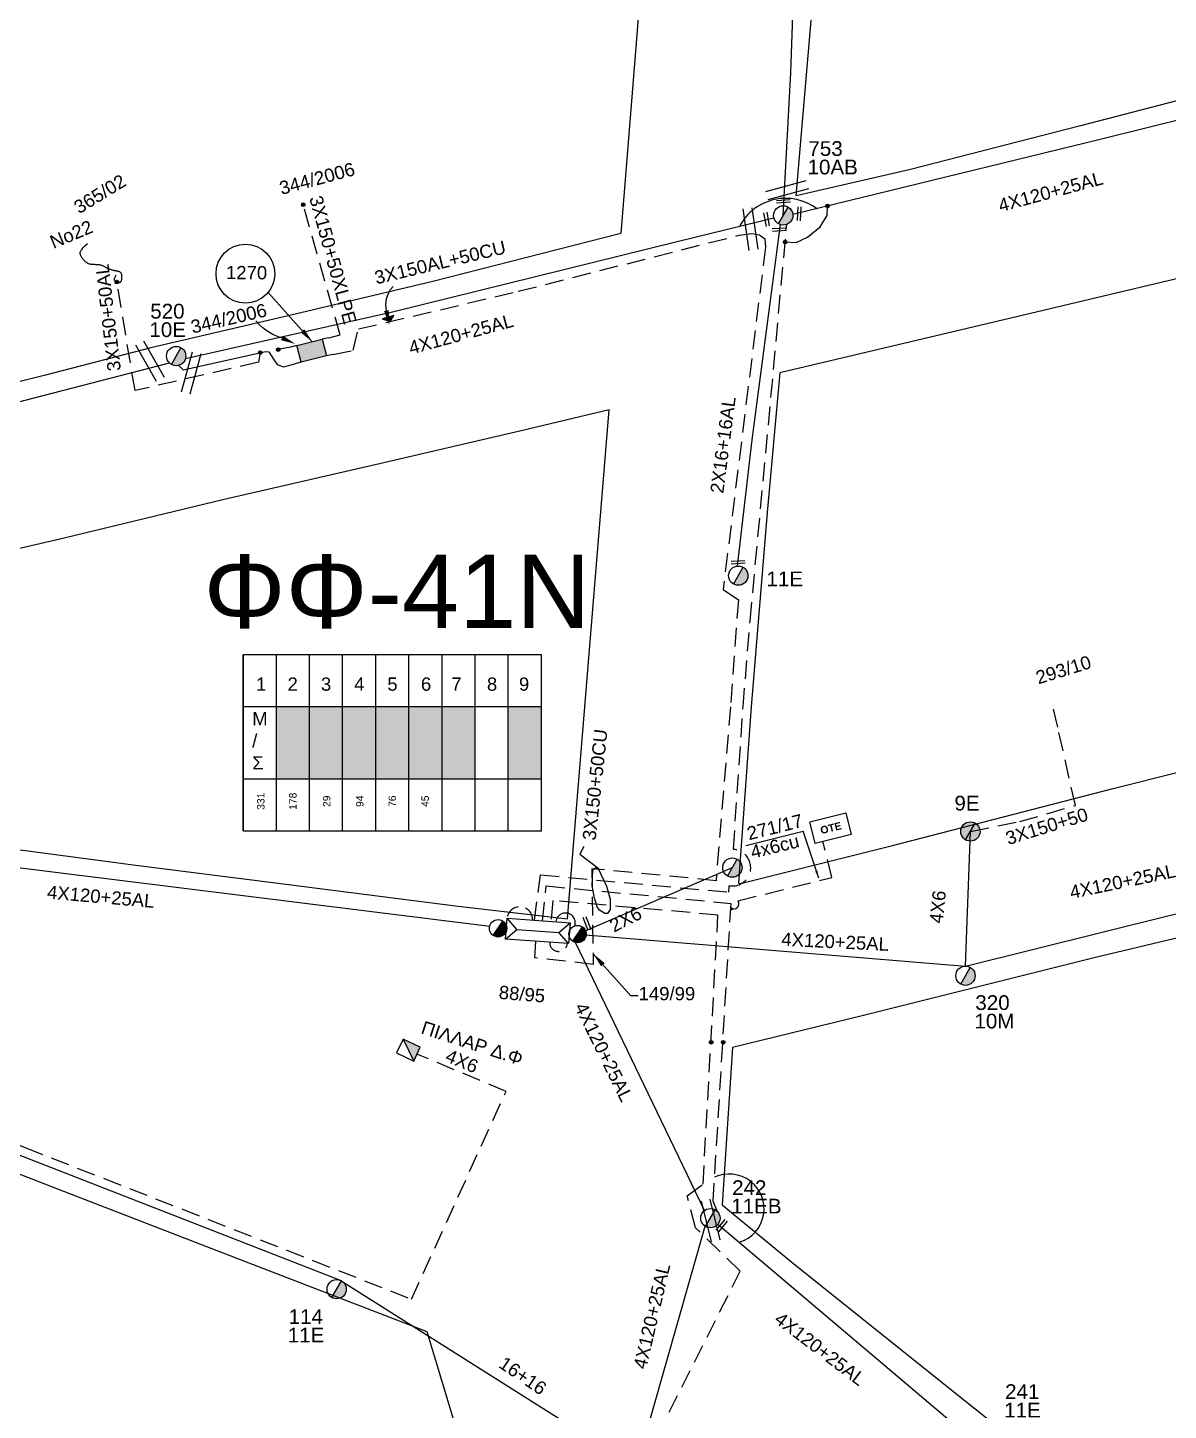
# Model space of a CAD drawing. Header units: millimetres. Extents: x 974 to 2037, y 106 to 580.
# Drawn here: x 1397.9 to 1475.4, y 411.8 to 505.7 of the extents above; entities that cross this region are included whole.
import ezdxf
from ezdxf.enums import TextEntityAlignment as Align

# ---------------------------------------------------------------- set-up
doc = ezdxf.new("R2010")
doc.units = ezdxf.units.MM
doc.linetypes.add('DASHED', pattern=[19.05, 12.7, -6.35])
for name, color, linetype in [('Link Box 4 Διευθύνσεων', 7, 'Continuous'), ('Pillar OTE', 7, 'Continuous'), ('Άγνωστα', 7, 'Continuous'), ('Ασφαλειοκιβώτια Χ.Τ 9 αναχωρήσεων', 7, 'Continuous'), ('Γέφυρες Εναέριου Δικτύου', 7, 'Continuous'), ('Γυμνά εναέρια ΧΤ και ΦΟΠ (1Φ)   2x16+16AL', 7, 'Continuous'), ('Επιγραφές - Σχήματα', 7, 'Continuous'), ('Καλώδια ΧΤ   2x6AL', 7, 'DASHED'), ('Καλώδια ΧΤ   3x150+50AL', 7, 'DASHED'), ('Καλώδια ΧΤ   3x150+50CU', 7, 'DASHED'), ('Καλώδια ΧΤ   3x150AL+50CU', 7, 'DASHED'), ('Καλώδια ΧΤ   3x150AL+50XLPE', 7, 'DASHED'), ('Μηχανική τομή', 7, 'Continuous'), ('Στύλος Ξύλινος', 7, 'Continuous'), ('Στύλος Ξύλινος @ 1', 7, 'Continuous'), ('Στύλος ΦΜ', 7, 'Continuous'), ('Στύλος ΦΜ @ 1', 7, 'Continuous'), ('Συνδέσεις', 7, 'Continuous'), ('Συνεστραμμένα ΧΤ   4x120+25 AL', 7, 'SYN_LINE'), ('Τομή', 7, 'Continuous'), ('Υποσταθμός εναέριος 2 στύλων', 7, 'Continuous'), ('Υποσταθμός πόλεως', 7, 'Continuous'), ('Υπόβαθρο ΔΕΗ', 7, 'Continuous'), ('Υπόγεια Καλώδια Δικτύου ΧΤ   .15', 7, 'DASHED'), ('Υπόγεια καλώδια Δικτύου ΧΤ και Παρ. ΧΤ - 3X150+70 AL', 7, 'DASHED'), ('Υπόγεια καλώδια Παροχών ΧΤ   4x50AL', 7, 'DASHED'), ('Υπόγεια καλώδια Παροχών ΧΤ   4x6', 7, 'DASHED')]:
    doc.layers.add(name, color=color, linetype=linetype)
doc.styles.add('arial', font='arial.ttf')
doc.styles.get("Standard").update_dxf_attribs({"font": 'arial.ttf'})
doc.linetypes.add('SYN_LINE', pattern='A,0.5,-0.0001,["/\\/\\/\\/",Standard,S=0.1,R=0,X=0,Y=-0.05],-0.25', length=0.7501)
doc.dimstyles.new('ISO-25', dxfattribs={"dimtxt": 2.5, "dimasz": 2.5, "dimexe": 1.25, "dimexo": 0.625, "dimtad": 1, "dimtxsty": 'Standard', "dimcen": 2.5, "dimadec": 0, "dimazin": 0, "dimtfac": 1, "dimtmove": 0, "dimatfit": 3, "dimfxl": 1, "dimarcsym": 0})

# ---------------------------------------------------------------- blocks, each defined once
blk = doc.blocks.new('ΥΠΑΡΧΩΝ ΤΣΙΜΕΝΤΕΝΙΟΣ ΣΤΥΛΟΣ')
at = {"layer": 'Στύλος ΦΜ'}
blk.add_hatch(color=256, dxfattribs=at).paths.add_polyline_path([(-1.29, -2.28, 0.574793), (2.62, 0, 0.268822), (1.3, 2.27)])
blk.add_line((-1.29, -2.28), (1.3, 2.27), dxfattribs=at)
blk.add_circle((0, 0), 2.62, dxfattribs=at)
at = {"layer": 'Στύλος ΦΜ', "flags": 4}
for tag, p in [('ΑΡΙΘΜΟΣ', (-4.68, 8.05)), ('ΤΥΠΟΣ', (-4.91, 3.03))]:
    blk.add_attdef(tag, p, '', height=4, dxfattribs=at)
blk = doc.blocks.new('_ΣΥΝΔΕΣΗ')
at = {"layer": 'Συνδέσεις', "linetype": 'SYN_LINE', "ltscale": 40}
blk.add_hatch(color=256, dxfattribs=at).paths.add_polyline_path([(0.5, -0.01, 1), (-0.5, -0.01, 1)])
at = {"layer": 'Συνδέσεις'}
blk.add_circle((0, -0.01), 0.5, dxfattribs=at)
blk = doc.blocks.new('LINK BOX 4 ΑΝΑΧΩΡΗΣΕΩΝ')
at = {"layer": 'Link Box 4 Διευθύνσεων', "ltscale": 40}
blk.add_hatch(color=256, dxfattribs=at).paths.add_polyline_path([(-3.54, 0), (-3.54, -4.67), (3.54, -4.67), (3.54, 0)])
for p, q in [((-3.54, 0), (-5.33, 0)), ((5.33, 0), (3.54, 0)), ((-3.54, -4.67), (-5.33, -4.67)), ((5.33, -4.67), (3.54, -4.67))]:
    blk.add_line(p, q, dxfattribs=at)
blk.add_lwpolyline([(-3.54, -4.67), (-3.54, 0), (3.54, 0), (3.54, -4.67)], close=True, dxfattribs=at)
blk = doc.blocks.new('ΤΟΜΗ')
at = {"layer": 'Τομή', "ltscale": 40}
for p, q in [((-5.68, 0), (5.68, 0)), ((5.68, -2.33), (-5.68, -2.33))]:
    blk.add_line(p, q, dxfattribs=at)
blk = doc.blocks.new('ΜΗΧΑΝΙΚΗ ΤΟΜΗ')
at = {"layer": 'Μηχανική τομή', "ltscale": 40}
for p, q in [((-1.89, 0.78), (1.89, 0.78)), ((1.89, 0), (-1.89, 0))]:
    blk.add_line(p, q, dxfattribs=at)
blk = doc.blocks.new('ΥΠΟΣΤΑΘΜΟΣ ΕΝΑΕΡΙΟΣ ΕΠΙ 2 ΣΤΥΛΩΝ')
at = {"layer": 'Υποσταθμός εναέριος 2 στύλων', "linetype": 'Continuous'}
for points in [[(-11.97, -2.11, 0.574793), (-8.45, -0.07, 0.268822), (-9.64, 1.98)], [(9.68, -2.15, 0.574793), (13.19, -0.1, 0.268822), (12.01, 1.95)]]:
    blk.add_hatch(color=256, dxfattribs=at).paths.add_polyline_path(points)
for p, q in [((-11.97, -2.11), (-9.64, 1.98)), ((9.68, -2.15), (12.01, 1.95))]:
    blk.add_line(p, q, dxfattribs=at)
for centre in [(-10.81, -0.07), (10.84, -0.1)]:
    blk.add_circle(centre, 2.36, dxfattribs=at)
at = {"layer": 'Υποσταθμός πόλεως', "linetype": 'Continuous', "ltscale": 40}
blk.add_lwpolyline([(-8.57, 2.82), (8.57, 2.82), (8.57, -2.82), (-8.57, -2.82)], close=True, dxfattribs=at)
for points in [[(-5.75, 0), (-8.57, 2.82)], [(-8.57, -2.82), (-5.75, 0)], [(-5.75, 0), (5.75, 0)], [(5.75, 0), (8.57, 2.82)], [(8.57, -2.82), (5.75, 0)]]:
    blk.add_lwpolyline(points, dxfattribs=at)
at = {"layer": 'Υποσταθμός εναέριος 2 στύλων', "ltscale": 40, "flags": 1}
for tag, p in [('ΜΕΤΑΣΧΗΜΑΤΙΣΜΟΣ', (14.09, 2.51)), ('ΙΣΧΥΣ', (14.07, -0.28)), ('ΑΡΙΘΜΟΣ', (14.19, -3))]:
    blk.add_attdef(tag, p, '', height=1.8, dxfattribs=at)
blk = doc.blocks.new('ΥΠΑΡΧΩΝ ΞΥΛΙΝΟΣ ΣΤΥΛΟΣ')
at = {"layer": 'Στύλος Ξύλινος'}
h = blk.add_hatch(color=256, dxfattribs=at)
h.paths.add_polyline_path([(-2.62, 0, 0.270008), (-1.29, -2.28), (1.3, 2.27, 0.576266)])
h.paths.add_polyline_path([(-1.29, -2.28, 0.574793), (2.62, 0, 0.268822), (1.3, 2.27)])
blk.add_line((-1.29, -2.28), (1.3, 2.27), dxfattribs=at)
blk.add_circle((0, 0), 2.62, dxfattribs=at)
at = {"layer": 'Στύλος Ξύλινος', "flags": 4}
for tag, p in [('ΑΡΙΘΜΟΣ', (-4.91, 8.6)), ('ΤΥΠΟΣ', (-4.85, 3.39))]:
    blk.add_attdef(tag, p, '', height=4, dxfattribs=at)
blk = doc.blocks.new('ΑΣΦΑΛΕΙΟΚΙΒΩΤΙΟ ΥΠΟΣΤΑΘΜΟΥ 9AG ΑΝΑΧΩΡΗΣΕΩΝ')
at = {"layer": 'Ασφαλειοκιβώτια Χ.Τ 9 αναχωρήσεων', "ltscale": 40}
for p, q in [((0, 0), (0, 11.955)), ((2.25, 0), (2.25, 11.955)), ((4.5, 0), (4.5, 11.955)), ((6.75, 0), (6.75, 11.955)), ((9, 0), (9, 11.955)), ((11.25, 0), (11.25, 11.955)), ((13.5, 0), (13.5, 11.955)), ((15.75, 0), (15.75, 11.955)), ((18, 0), (18, 11.955)), ((0, 8.434), (20.25, 8.434)), ((0, 3.521), (20.25, 3.521))]:
    blk.add_line(p, q, dxfattribs=at)
at = {"layer": 'Ασφαλειοκιβώτια Χ.Τ 9 αναχωρήσεων'}
blk.add_lwpolyline([(20.25, 0), (20.25, 11.955), (0, 11.955), (0, 0)], close=True, dxfattribs=at)
for s, p in [('1', (0.866, 9.513)), ('2', (3.008, 9.513)), ('3', (5.276, 9.513)), ('4', (7.532, 9.513)), ('5', (9.785, 9.513)), ('6', (12.068, 9.513)), ('7', (14.129, 9.513)), ('8', (16.551, 9.513)), ('9', (18.725, 9.513))]:
    blk.add_text(s, height=0.9, dxfattribs=at).set_placement(p)
at = {"layer": 'Ασφαλειοκιβώτια Χ.Τ 9 αναχωρήσεων', "ltscale": 40}
for tag, height, p in [('ΟΝΟΜΑ', 1.5, (-1.432, 5.727)), ('ΚΕΙΜΕΝΟ 1', 0.5, (1.194, 2.005)), ('ΚΕΙΜΕΝΟ 2', 0.5, (3.37, 2.005)), ('ΚΕΙΜΕΝΟ 3', 0.5, (5.669, 2.005)), ('ΚΕΙΜΕΝΟ 4', 0.5, (7.913, 2.005)), ('ΚΕΙΜΕΝΟ 5', 0.5, (10.123, 2.005)), ('ΚΕΙΜΕΝΟ 6', 0.5, (12.354, 2.005)), ('ΚΕΙΜΕΝΟ 7', 0.5, (14.623, 2.005)), ('ΚΕΙΜΕΝΟ 8', 0.5, (16.804, 2.005)), ('ΚΕΙΜΕΝΟ 9', 0.5, (19.088, 2.005))]:
    blk.add_attdef(tag, text='', height=height, rotation=90, dxfattribs=at).set_placement(p, align=Align.MIDDLE_CENTER)
blk.add_attdef('ΣΧ', text='', height=0.5, dxfattribs=at).set_placement((8.993, -0.446), align=Align.MIDDLE_CENTER)
blk = doc.blocks.new('PILLAR ΟΤΕ')
at = {"layer": 'Pillar OTE', "ltscale": 40}
blk.add_lwpolyline([(-3.31, 2.02), (3.39, 2.02), (3.39, -1.99), (-3.31, -1.99)], close=True, dxfattribs=at)
at = {"layer": 'Pillar OTE', "insert": (-1.81, 0.71), "char_height": 1.3575, "width": 109.961, "attachment_point": 1}
blk.add_mtext('{\\fArial|b1|i0|c161|p34;OTE}', dxfattribs=at)

msp = doc.modelspace()

# ---------------------------------------------------------------- hatches: boundary and pattern name
at = {"layer": 'Pillar OTE', "ltscale": 40}
h = msp.add_hatch(color=256, dxfattribs=at)
h.dxf.hatch_style = 1
h.paths.add_polyline_path([(1445.667, 445.738), (1445.974, 445.866), (1445.676, 446.022)])
at = {"layer": 'Ασφαλειοκιβώτια Χ.Τ 9 αναχωρήσεων'}
for color, points in [(30, [(1414.837, 454.7), (1417.087, 454.7), (1417.087, 459.613), (1414.837, 459.613)]), (1, [(1419.337, 459.613), (1417.087, 459.613), (1417.087, 454.7), (1419.337, 454.7)]), (6, [(1421.587, 459.613), (1419.337, 459.613), (1419.337, 454.7), (1421.587, 454.7)]), (133, [(1421.587, 454.7), (1423.837, 454.7), (1423.837, 459.613), (1421.587, 459.613)]), (85, [(1426.087, 459.613), (1423.837, 459.613), (1423.837, 454.7), (1426.087, 454.7)]), (27, [(1428.337, 459.613), (1426.087, 459.613), (1426.087, 454.7), (1428.337, 454.7)])]:
    msp.add_hatch(color=color, dxfattribs=at).paths.add_polyline_path(points)
at = {"layer": 'Ασφαλειοκιβώτια Χ.Τ 9 αναχωρήσεων', "ltscale": 5}
msp.add_hatch(color=173, dxfattribs=at).paths.add_polyline_path([(1430.587, 454.7), (1432.837, 454.7), (1432.837, 459.613), (1430.587, 459.613)])
at = {"layer": 'Επιγραφές - Σχήματα', "ltscale": 5}
h = msp.add_hatch(color=256, dxfattribs=at)
h.paths.add_polyline_path([(1422.463, 486.077), (1422.022, 485.955), (1422.568, 485.776)])
h.paths.add_polyline_path([(1422.816, 486.174), (1422.463, 486.077), (1422.568, 485.776)])
at = {"layer": 'Επιγραφές - Σχήματα'}
msp.add_hatch(color=256, dxfattribs=at).paths.add_polyline_path([(1423.441, 437.031), (1424.164, 435.537), (1424.609, 436.481)])

# ---------------------------------------------------------------- linework, layer by layer
at = {"layer": 'Άγνωστα', "color": 133, "ltscale": 0.1}
for points in [[(1415.803, 484.038), (1414.963, 483.865)], [(1408.2, 482.799), (1408.509, 482.495), (1414.117, 483.747), (1414.327, 483.705), (1414.632, 483.212), (1414.902, 482.86), (1415.331, 482.7), (1416.083, 482.905)]]:
    msp.add_lwpolyline(points, dxfattribs=at)
at = {"layer": 'Γέφυρες Εναέριου Δικτύου'}
msp.add_lwpolyline([(1449.387, 491.178), (1450.139, 491.136), (1450.915, 491.497), (1451.775, 492.208), (1452.243, 492.974), (1452.274, 493.636)], dxfattribs=at)
msp.add_lwpolyline([(1446.274, 423.228, 1.077462), (1444.581, 427.634)], format="xyb", dxfattribs=at)
at = {"layer": 'Γέφυρες Εναέριου Δικτύου', "ltscale": 5}
msp.add_arc((1449.428, 490.603), 3.541, 52.99262, 151.90053, dxfattribs=at)
at = {"layer": 'Γυμνά εναέρια ΧΤ και ΦΟΠ (1Φ)   2x16+16AL', "color": 133}
msp.add_lwpolyline([(1449.043, 492.368), (1447.121, 477.732), (1446.134, 469.162)], dxfattribs=at)
at = {"layer": 'Γυμνά εναέρια ΧΤ και ΦΟΠ (1Φ)   2x16+16AL'}
msp.add_lwpolyline([(1352.699, 446.221), (1384.849, 434.024), (1419.172, 420.643), (1438.832, 408.219)], dxfattribs=at)
at = {"layer": 'Επιγραφές - Σχήματα'}
for points in [[(1403.951, 488.93), (1403.898, 488.847), (1403.859, 488.777), (1403.835, 488.717), (1403.823, 488.666), (1403.822, 488.623), (1403.831, 488.587), (1403.848, 488.556), (1403.871, 488.528), (1403.9, 488.503), (1403.933, 488.481), (1403.969, 488.462), (1404.008, 488.446), (1404.047, 488.434), (1404.085, 488.426), (1404.123, 488.422), (1404.158, 488.423), (1404.19, 488.428), (1404.218, 488.439), (1404.243, 488.454), (1404.265, 488.473), (1404.284, 488.497), (1404.3, 488.525), (1404.314, 488.557), (1404.325, 488.593), (1404.335, 488.633), (1404.341, 488.675), (1404.346, 488.719), (1404.349, 488.765), (1404.35, 488.81), (1404.348, 488.855), (1404.345, 488.898), (1404.34, 488.939), (1404.332, 488.976), (1404.323, 489.01), (1404.311, 489.041), (1404.297, 489.068), (1404.279, 489.093), (1404.258, 489.114), (1404.233, 489.133), (1404.204, 489.149), (1404.171, 489.162), (1404.134, 489.173), (1404.095, 489.183), (1404.054, 489.19), (1404.012, 489.197), (1403.97, 489.204), (1403.929, 489.21), (1403.889, 489.217), (1403.852, 489.224), (1403.816, 489.233), (1403.782, 489.241), (1403.748, 489.251), (1403.715, 489.261), (1403.681, 489.273), (1403.647, 489.284), (1403.612, 489.297), (1403.574, 489.31), (1403.536, 489.324), (1403.496, 489.339), (1403.456, 489.354), (1403.415, 489.37), (1403.375, 489.388), (1403.335, 489.406), (1403.296, 489.425), (1403.259, 489.445), (1403.223, 489.466), (1403.187, 489.487), (1403.151, 489.507), (1403.115, 489.527), (1403.078, 489.546), (1403.04, 489.563), (1403, 489.578), (1402.958, 489.591), (1402.915, 489.601), (1402.869, 489.61), (1402.822, 489.616), (1402.773, 489.622), (1402.723, 489.626), (1402.672, 489.63), (1402.621, 489.633), (1402.568, 489.635), (1402.515, 489.638), (1402.463, 489.641), (1402.412, 489.644), (1402.361, 489.647), (1402.313, 489.651), (1402.266, 489.656), (1402.223, 489.662), (1402.182, 489.669), (1402.144, 489.678), (1402.109, 489.688), (1402.075, 489.701), (1402.042, 489.715), (1402.01, 489.733), (1401.978, 489.753), (1401.946, 489.776), (1401.913, 489.802), (1401.879, 489.831), (1401.846, 489.863), (1401.812, 489.896), (1401.779, 489.932), (1401.746, 489.969), (1401.714, 490.006), (1401.684, 490.045), (1401.655, 490.083), (1401.628, 490.122), (1401.603, 490.161), (1401.581, 490.202), (1401.561, 490.243), (1401.545, 490.286), (1401.532, 490.33), (1401.523, 490.377), (1401.519, 490.425), (1401.524, 490.479), (1401.543, 490.541), (1401.58, 490.614), (1401.64, 490.701), (1401.727, 490.805), (1401.848, 490.929), (1402.005, 491.076)], [(1422.308, 486.521), (1422.285, 486.714), (1422.277, 486.91), (1422.288, 487.109), (1422.321, 487.311), (1422.381, 487.518), (1422.472, 487.729), (1422.598, 487.944), (1422.763, 488.164)], [(1415.218, 484.66), (1415.018, 484.719), (1414.811, 484.797), (1414.598, 484.896), (1414.377, 485.019), (1414.15, 485.17), (1413.917, 485.35), (1413.679, 485.563), (1413.434, 485.812)], [(1435.718, 450.108), (1435.446, 449.585), (1436.664, 448.662), (1437.267, 447.411), (1437.502, 446.531), (1437.502, 445.826), (1437.324, 445.551), (1437.15, 445.566), (1436.788, 445.783), (1436.614, 446.007), (1436.434, 446.593), (1436.289, 447.432), (1436.339, 448.526), (1436.52, 448.67), (1436.664, 448.662)], [(1423.441, 437.031), (1424.164, 435.537)]]:
    msp.add_lwpolyline(points, dxfattribs=at)
at = {"layer": 'Επιγραφές - Σχήματα', "ltscale": 5}
msp.add_lwpolyline([(1422.308, 486.521), (1422.568, 485.776), (1422.816, 486.174), (1422.022, 485.955), (1422.568, 485.776)], dxfattribs=at)
at = {"layer": 'Επιγραφές - Σχήματα'}
msp.add_lwpolyline([(1424.164, 435.537), (1424.609, 436.481), (1423.441, 437.031), (1422.996, 436.087)], close=True, dxfattribs=at)
msp.add_circle((1412.738, 489.023), 2, dxfattribs=at)
for points in [[(1422.471, 486.553), (1422.502, 485.54), (1422.144, 486.488)], [(1415.286, 484.812), (1416.132, 484.253), (1415.151, 484.508)]]:
    msp.add_solid(points, dxfattribs=at)
at = {"layer": 'Καλώδια ΧΤ   2x6AL', "color": 173, "linetype": 'SYN_LINE', "ltscale": 10}
msp.add_lwpolyline([(1435.293, 444.159), (1435.293, 444.159), (1435.293, 444.159), (1445.805, 448.675)], dxfattribs=at)
at = {"layer": 'Καλώδια ΧΤ   3x150+50AL', "color": 133, "ltscale": 0.1}
msp.add_lwpolyline([(1413.747, 483.664), (1413.619, 483.012), (1405.239, 481.081), (1404.004, 488.454)], dxfattribs=at)
at = {"layer": 'Καλώδια ΧΤ   3x150+50AL', "color": 173, "ltscale": 0.1}
msp.add_lwpolyline([(1461.969, 451.13), (1465.32, 451.803), (1469.105, 452.903), (1467.899, 458.208), (1467.46, 460.082)], dxfattribs=at)
at = {"layer": 'Καλώδια ΧΤ   3x150+50CU', "color": 27, "ltscale": 0.1}
msp.add_lwpolyline([(1432.913, 445.059), (1433.155, 447.427), (1445.694, 446.244), (1444.485, 426.038), (1444.776, 425.323)], dxfattribs=at)
at = {"layer": 'Καλώδια ΧΤ   3x150+50CU', "color": 85, "ltscale": 0.1}
msp.add_lwpolyline([(1443.308, 424.198), (1442.724, 426.375), (1443.815, 427.174), (1444.826, 445.453), (1433.612, 446.433), (1433.49, 445.018)], dxfattribs=at)
at = {"layer": 'Καλώδια ΧΤ   3x150AL+50CU', "color": 133, "ltscale": 0.1}
msp.add_lwpolyline([(1432.36, 445.099), (1432.775, 448.182), (1445.556, 447.007), (1445.598, 447.447, 1.046662), (1445.899, 449.917), (1445.875, 449.933), (1446.532, 459.592), (1447.008, 465.452), (1448.428, 480.623), (1449.495, 492.374)], format="xyb", dxfattribs=at)
at = {"layer": 'Καλώδια ΧΤ   3x150AL+50CU', "color": 6, "ltscale": 0.1}
msp.add_lwpolyline([(1418.669, 483.545), (1420.046, 483.82), (1420.411, 485.268), (1431.268, 487.827), (1446.262, 491.64), (1447.128, 491.757), (1447.647, 491.662), (1448.001, 491.394), (1448.054, 490.829), (1445.178, 467.58), (1446.213, 466.864), (1445.672, 459.592), (1444.695, 447.788), (1436.253, 448.598), (1436.359, 442.104), (1432.384, 442.547), (1432.455, 443.681)], dxfattribs=at)
at = {"layer": 'Καλώδια ΧΤ   3x150AL+50CU', "color": 30, "linetype": 'DASHED', "ltscale": 0.08}
msp.add_lwpolyline([(1432.242, 445.107, 0.974834), (1430.506, 445.231)], format="xyb", dxfattribs=at)
at = {"layer": 'Καλώδια ΧΤ   3x150AL+50CU', "color": 1, "linetype": 'DASHED', "ltscale": 0.08}
msp.add_lwpolyline([(1433.399, 443.613, 0.978221), (1434.599, 443.528)], format="xyb", dxfattribs=at)
at = {"layer": 'Καλώδια ΧΤ   3x150AL+50XLPE', "color": 6, "ltscale": 0.1}
msp.add_lwpolyline([(1418.389, 484.677), (1419.176, 484.86), (1416.66, 493.706)], dxfattribs=at)
at = {"layer": 'Συνεστραμμένα ΧΤ   4x120+25 AL', "color": 27, "ltscale": 10}
for points in [[(1449.26, 492.985), (1449.771, 502.691), (1450.15, 513.69), (1450.856, 519.204), (1452.346, 532.544), (1452.868, 535.814)], [(1444.826, 424.454), (1462.344, 409.623), (1485.561, 390.749)]]:
    msp.add_lwpolyline(points, dxfattribs=at)
at = {"layer": 'Συνεστραμμένα ΧΤ   4x120+25 AL', "color": 133, "ltscale": 10}
for points in [[(1449.911, 493.059), (1470.778, 498.155), (1480.088, 500.474)], [(1408.668, 483.268), (1422.807, 486.465), (1442.046, 491.22), (1448.625, 492.83)]]:
    msp.add_lwpolyline(points, dxfattribs=at)
at = {"layer": 'Συνεστραμμένα ΧΤ   4x120+25 AL', "color": 133, "ltscale": 20}
msp.add_lwpolyline([(1379.787, 476.04), (1395.751, 479.92), (1407.577, 482.964)], dxfattribs=at)
at = {"layer": 'Συνεστραμμένα ΧΤ   4x120+25 AL', "color": 173, "ltscale": 10}
for points in [[(1461.634, 441.985), (1475.559, 445.439), (1486.502, 448.013), (1506.029, 452.894), (1521.664, 456.922), (1535.485, 460.68), (1551.234, 464.276), (1565.787, 467.171)], [(1461.634, 441.985), (1461.969, 451.13)], [(1435.293, 444.159), (1435.293, 444.159), (1461.634, 441.985), (1461.634, 441.985)]]:
    msp.add_lwpolyline(points, dxfattribs=at)
at = {"layer": 'Συνεστραμμένα ΧΤ   4x120+25 AL', "color": 30, "ltscale": 10}
msp.add_lwpolyline([(1387.073, 449.946), (1429.324, 444.69)], dxfattribs=at)
at = {"layer": 'Συνεστραμμένα ΧΤ   4x120+25 AL', "color": 173, "ltscale": 10}
msp.add_lwpolyline([(1435.104, 444.716, 1.119154), (1433.822, 444.994)], format="xyb", dxfattribs=at)
at = {"layer": 'Συνεστραμμένα ΧΤ   4x120+25 AL', "color": 1, "ltscale": 10}
for points in [[(1443.903, 425.37), (1435.141, 443.59)], [(1439.463, 408.498), (1443.967, 424.305)]]:
    msp.add_lwpolyline(points, dxfattribs=at)
at = {"layer": 'Υπόβαθρο ΔΕΗ'}
for points in [[(1453.637, 534.793), (1462.334, 536.978), (1474.803, 540.262), (1482.472, 542.43), (1489.95, 544.36), (1500.6, 547.115), (1508.813, 549.399), (1511.906, 538.702), (1515.285, 527.209), (1517.657, 518.689), (1519.505, 511.843), (1509.609, 509.214), (1497.788, 506.174), (1484.452, 502.963), (1469.356, 499.053), (1457.903, 496.112), (1450.143, 494.32), (1451.247, 507.295), (1452.418, 520.927), (1453.637, 534.793)], [(1440.908, 526.418), (1439.318, 505.243), (1438.227, 491.755), (1425.47, 488.487), (1416.015, 486.257), (1406.317, 483.994), (1399.078, 482.113), (1387.831, 479.303)], [(1447.077, 459.592), (1446.223, 447.642), (1446.275, 447.587), (1446.537, 447.647), (1456.68, 450.176), (1471.654, 454.041), (1485.094, 457.429), (1493.528, 459.592), (1516.306, 465.441), (1531.412, 469.632), (1529.785, 476.045), (1526.001, 490.202), (1523.166, 500.074), (1507.578, 496.08), (1488.659, 491.695), (1464.708, 486.004), (1449.029, 482.296), (1448.157, 472.793), (1447.077, 459.592)], [(1391.919, 450.574), (1397.961, 449.809), (1405.291, 448.851), (1414.603, 447.67), (1427.181, 446.05), (1434.613, 445.196), (1435.785, 459.592), (1437.446, 479.771), (1431.47, 478.339), (1421.544, 476.033), (1411.281, 473.689), (1400.525, 471.07), (1386.902, 467.905)], [(1538.966, 459.592), (1532.027, 457.84), (1517.399, 454.143), (1505.142, 451.107), (1477.217, 444.177), (1470.459, 442.578), (1454.702, 438.628), (1445.806, 436.454), (1445.101, 425.774), (1449.842, 421.863), (1460.848, 413.057), (1469.639, 406.04)], [(1317.509, 407.326), (1329.136, 432.752), (1337.418, 451.165), (1341.517, 449.6), (1357.977, 443.106), (1368.951, 438.956), (1379.185, 434.959), (1388.01, 431.503), (1400.78, 426.533), (1411.079, 422.556), (1425.051, 417.161), (1428.116, 407.008)], [(1446.725, 450.17), (1450.602, 451.154)]]:
    msp.add_lwpolyline(points, dxfattribs=at)
at = {"layer": 'Υπόγεια Καλώδια Δικτύου ΧΤ   .15', "color": 6, "ltscale": 0.1}
msp.add_lwpolyline([(1248.894, 492.073), (1251.329, 490.808), (1251.673, 490.776), (1252.084, 491.074), (1252.392, 491.787), (1252.499, 492.42), (1252.456, 492.723), (1247.555, 495.485), (1248.127, 496.696), (1257.523, 491.934), (1269.527, 486.004), (1282.599, 479.564), (1298.832, 471.81), (1316.842, 462.979), (1324.246, 459.592), (1341.4, 451.465), (1357.916, 445.203), (1377.207, 437.675), (1397.768, 429.66), (1424.017, 419.356), (1430.434, 433.472), (1424.386, 436.009)], dxfattribs=at)
at = {"layer": 'Υπόγεια καλώδια Δικτύου ΧΤ και Παρ. ΧΤ - 3X150+70 AL', "color": 85, "ltscale": 0.1}
msp.add_lwpolyline([(1413.838, 352.106), (1414.66, 353.164), (1433.658, 393.085), (1441.094, 408.47), (1441.143, 409.346), (1440.647, 409.974), (1446.344, 421.252), (1443.308, 424.198)], dxfattribs=at)
at = {"layer": 'Υπόγεια καλώδια Παροχών ΧΤ   4x6', "color": 27, "linetype": 'DASHED', "ltscale": 0.1}
msp.add_lwpolyline([(1445.975, 445.866, 0.503417), (1446.186, 446.419), (1452.56, 448), (1451.953, 450.452)], format="xyb", dxfattribs=at)

# ---------------------------------------------------------------- block references
at = {"layer": 'Link Box 4 Διευθύνσεων', "xscale": 0.2500000000000498, "yscale": 0.2500000000000498, "zscale": 0.2500000000000498, "rotation": 13.88633755778876}
msp.add_blockref('LINK BOX 4 ΑΝΑΧΩΡΗΣΕΩΝ', (1417.096, 484.358), dxfattribs=at)
at = {"layer": 'Pillar OTE', "xscale": 0.375, "yscale": 0.375, "zscale": 0.375, "rotation": 14}
msp.add_blockref('PILLAR ΟΤΕ', (1452.451, 451.345), dxfattribs=at)
at = {"layer": 'Ασφαλειοκιβώτια Χ.Τ 9 αναχωρήσεων'}
ref = msp.add_blockref('ΑΣΦΑΛΕΙΟΚΙΒΩΤΙΟ ΥΠΟΣΤΑΘΜΟΥ 9AG ΑΝΑΧΩΡΗΣΕΩΝ', (1412.587, 451.179), dxfattribs=at)
ref.add_attrib('ΚΕΙΜΕΝΟ 6', '45', dxfattribs={"ltscale": 40, "height": 0.5, "rotation": 90}).set_placement((1424.941, 453.185), align=Align.MIDDLE_CENTER)
ref.add_attrib('ΚΕΙΜΕΝΟ 5', '76', dxfattribs={"ltscale": 40, "height": 0.5, "rotation": 90}).set_placement((1422.71, 453.185), align=Align.MIDDLE_CENTER)
ref.add_attrib('ΚΕΙΜΕΝΟ 4', '94', dxfattribs={"ltscale": 40, "height": 0.5, "rotation": 90}).set_placement((1420.5, 453.185), align=Align.MIDDLE_CENTER)
ref.add_attrib('ΚΕΙΜΕΝΟ 3', '29', dxfattribs={"ltscale": 40, "height": 0.5, "rotation": 90}).set_placement((1418.256, 453.185), align=Align.MIDDLE_CENTER)
ref.add_attrib('ΚΕΙΜΕΝΟ 1', '331', dxfattribs={"ltscale": 40, "height": 0.5, "rotation": 90}).set_placement((1413.781, 453.185), align=Align.MIDDLE_CENTER)
ref.add_attrib('ΚΕΙΜΕΝΟ 2', '178', dxfattribs={"ltscale": 40, "height": 0.5, "rotation": 90}).set_placement((1415.957, 453.185), align=Align.MIDDLE_CENTER)
at = {"layer": 'Μηχανική τομή'}
for p, xscale, yscale, zscale, rotation in [((1448.033, 492.697), 0.2500000000001487, 0.2500000000001487, 0.2500000000001487, 280.1324458110793), ((1449.269, 494.038), 0.2499999999999809, 0.2499999999999809, 0.2499999999999809, 183.9075222967792), ((1450.243, 493.103), 0.2500000000000778, 0.2500000000000778, 0.2500000000000778, 267.4422855089977), ((1448.988, 492.119), 0.2499999999999809, 0.2499999999999809, 0.2499999999999809, 183.9075222967792), ((1446.187, 469.519), 0.2499999999999809, 0.2499999999999809, 0.2499999999999809, 183.9075222967792), ((1436.02, 444.906), 0.2499999999999017, 0.2499999999999017, 0.2499999999999017, 110.6909398220153), ((1445.155, 424.292), 0.2500000000001546, 0.2500000000001546, 0.2500000000001546, 50.04827177144176)]:
    msp.add_blockref('ΜΗΧΑΝΙΚΗ ΤΟΜΗ', p, dxfattribs=dict(at, xscale=xscale, yscale=yscale, zscale=zscale, rotation=rotation))
at = {"layer": 'Στύλος Ξύλινος @ 1', "ltscale": 40}
ref = msp.add_blockref('ΥΠΑΡΧΩΝ ΞΥΛΙΝΟΣ ΣΤΥΛΟΣ', (1461.969, 451.13), dxfattribs=dict(at, xscale=0.25, yscale=0.25, zscale=0.25))
ref.add_attrib('ΤΥΠΟΣ', '9E', (1460.885, 452.555), dxfattribs={"layer": 'Στύλος Ξύλινος', "height": 1, "flags": 4})
at = {"layer": 'Στύλος ΦΜ @ 1', "ltscale": 40}
ref = msp.add_blockref('ΥΠΑΡΧΩΝ ΤΣΙΜΕΝΤΕΝΙΟΣ ΣΤΥΛΟΣ', (1449.26, 492.985), dxfattribs=dict(at, xscale=0.25, yscale=0.25, zscale=0.25))
ref.add_attrib('ΤΥΠΟΣ', '10AB', (1450.91, 495.771), dxfattribs={"layer": 'Στύλος ΦΜ', "height": 1, "flags": 4})
ref.add_attrib('ΑΡΙΘΜΟΣ', '753', (1450.969, 497.028), dxfattribs={"layer": 'Στύλος ΦΜ', "height": 1, "flags": 4})
ref = msp.add_blockref('ΥΠΑΡΧΩΝ ΤΣΙΜΕΝΤΕΝΙΟΣ ΣΤΥΛΟΣ', (1408.034, 483.431), dxfattribs=dict(at, xscale=0.25, yscale=0.25, zscale=0.25))
ref.add_attrib('ΤΥΠΟΣ', '10E', (1406.213, 484.721), dxfattribs={"layer": 'Στύλος ΦΜ', "height": 1, "flags": 4})
ref.add_attrib('ΑΡΙΘΜΟΣ', '520', (1406.273, 485.978), dxfattribs={"layer": 'Στύλος ΦΜ', "height": 1, "flags": 4})
ref = msp.add_blockref('ΥΠΑΡΧΩΝ ΤΣΙΜΕΝΤΕΝΙΟΣ ΣΤΥΛΟΣ', (1446.206, 468.511), dxfattribs=dict(at, xscale=0.25, yscale=0.25, zscale=0.25))
ref.add_attrib('ΤΥΠΟΣ', '11E', (1448.122, 467.791), dxfattribs={"layer": 'Στύλος ΦΜ', "height": 1, "flags": 4})
at = {"layer": 'Στύλος ΦΜ @ 1', "ltscale": 40, "xscale": 0.25, "yscale": 0.25, "zscale": 0.25}
msp.add_blockref('ΥΠΑΡΧΩΝ ΤΣΙΜΕΝΤΕΝΙΟΣ ΣΤΥΛΟΣ', (1445.805, 448.675), dxfattribs=at)
at = {"layer": 'Στύλος ΦΜ @ 1', "ltscale": 40}
ref = msp.add_blockref('ΥΠΑΡΧΩΝ ΤΣΙΜΕΝΤΕΝΙΟΣ ΣΤΥΛΟΣ', (1461.634, 441.331), dxfattribs=dict(at, xscale=0.25, yscale=0.25, zscale=0.25))
ref.add_attrib('ΤΥΠΟΣ', '10M', (1462.244, 437.748), dxfattribs={"layer": 'Στύλος ΦΜ', "height": 1, "flags": 4})
ref.add_attrib('ΑΡΙΘΜΟΣ', '320', (1462.304, 439.005), dxfattribs={"layer": 'Στύλος ΦΜ', "height": 1, "flags": 4})
ref = msp.add_blockref('ΥΠΑΡΧΩΝ ΤΣΙΜΕΝΤΕΝΙΟΣ ΣΤΥΛΟΣ', (1444.313, 424.861), dxfattribs=dict(at, xscale=0.25, yscale=0.25, zscale=0.25))
ref.add_attrib('ΤΥΠΟΣ', '11EB', (1445.729, 425.179), dxfattribs={"layer": 'Στύλος ΦΜ', "height": 1, "flags": 4})
ref.add_attrib('ΑΡΙΘΜΟΣ', '242', (1445.788, 426.435), dxfattribs={"layer": 'Στύλος ΦΜ', "height": 1, "flags": 4})
ref = msp.add_blockref('ΥΠΑΡΧΩΝ ΤΣΙΜΕΝΤΕΝΙΟΣ ΣΤΥΛΟΣ', (1418.933, 420.034), dxfattribs=dict(at, xscale=0.25, yscale=0.25, zscale=0.25))
ref.add_attrib('ΤΥΠΟΣ', '11E', (1415.61, 416.417), dxfattribs={"layer": 'Στύλος ΦΜ', "height": 1, "flags": 4})
ref.add_attrib('ΑΡΙΘΜΟΣ', '114', (1415.67, 417.674), dxfattribs={"layer": 'Στύλος ΦΜ', "height": 1, "flags": 4})
ref = msp.add_blockref('ΥΠΑΡΧΩΝ ΤΣΙΜΕΝΤΕΝΙΟΣ ΣΤΥΛΟΣ', (1462.807, 410.085), dxfattribs=dict(at, xscale=0.25, yscale=0.25, zscale=0.25))
ref.add_attrib('ΤΥΠΟΣ', '11E', (1464.264, 411.32), dxfattribs={"layer": 'Στύλος ΦΜ', "height": 1, "flags": 4})
ref.add_attrib('ΑΡΙΘΜΟΣ', '241', (1464.323, 412.577), dxfattribs={"layer": 'Στύλος ΦΜ', "height": 1, "flags": 4})
at = {"layer": 'Συνδέσεις', "xscale": 0.25, "yscale": 0.25, "zscale": 0.25}
for p in [(1416.661, 493.709), (1452.274, 493.636), (1449.387, 491.178), (1404.005, 488.457), (1413.748, 483.667), (1414.964, 483.868), (1444.365, 436.817), (1445.187, 436.817)]:
    msp.add_blockref('_ΣΥΝΔΕΣΗ', p, dxfattribs=at)
at = {"layer": 'Τομή'}
for p, xscale, yscale, zscale, rotation in [((1449.592, 494.418), 0.2500000000000603, 0.2500000000000603, 0.2500000000000603, 194.9321987229905), ((1446.748, 492.017), 0.2500000000000966, 0.2500000000000966, 0.2500000000000966, 98.18930961905565), ((1406, 482.941), 0.2499999999999759, 0.2499999999999759, 0.2499999999999759, 119.6904036097466), ((1409.334, 482.204), 0.2500000000000986, 0.2500000000000986, 0.2500000000000986, 254.701410409256), ((1444.609, 424.772), 0.2499999999999711, 0.2499999999999711, 0.2499999999999711, 284.0475249817009)]:
    msp.add_blockref('ΤΟΜΗ', p, dxfattribs=dict(at, xscale=xscale, yscale=yscale, zscale=zscale, rotation=rotation))
at = {"layer": 'Υποσταθμός εναέριος 2 στύλων', "xscale": 0.2500000000000793, "yscale": 0.2500000000000793, "zscale": 0.2500000000000793, "rotation": 355.9178062041928}
msp.add_blockref('ΥΠΟΣΤΑΘΜΟΣ ΕΝΑΕΡΙΟΣ ΕΠΙ 2 ΣΤΥΛΩΝ', (1432.592, 444.376), dxfattribs=at)

# ---------------------------------------------------------------- texts
at = {"layer": 'Ασφαλειοκιβώτια Χ.Τ 9 αναχωρήσεων', "ltscale": 5, "insert": (1413.196, 459.243), "char_height": 0.9, "width": 0.85128, "attachment_point": 1}
msp.add_mtext('M\\P/\\PΣ', dxfattribs=at)
at = {"layer": 'Γυμνά εναέρια ΧΤ και ΦΟΠ (1Φ)   2x16+16AL', "color": 7, "insert": (1444.295, 474.176), "char_height": 0.9, "width": 84.18588, "attachment_point": 1, "rotation": 82.61527}
msp.add_mtext('2X16+16AL', dxfattribs=at)
at = {"layer": 'Επιγραφές - Σχήματα', "char_height": 0.9, "width": 84.18588, "attachment_point": 1, "style": 'arial'}
for insert, rotation in [((1414.953, 495.242), 15.07286), ((1408.948, 485.83), 13.11903)]:
    msp.add_mtext('344/2006', dxfattribs=dict(at, insert=insert, rotation=rotation))
at = {"layer": 'Επιγραφές - Σχήματα', "ltscale": 0.1, "char_height": 0.9, "width": 84.18588, "attachment_point": 1, "style": 'arial'}
for s, insert, rotation in [('365/02', (1400.975, 493.825), 31.43666), ('No22', (1399.351, 491.54), 22.63929)]:
    msp.add_mtext(s, dxfattribs=dict(at, insert=insert, rotation=rotation))
at = {"layer": 'Επιγραφές - Σχήματα', "ltscale": 40, "insert": (1411.419, 489.557), "char_height": 0.9, "width": 47.0228, "attachment_point": 1, "rotation": 359.6168, "style": 'arial'}
msp.add_mtext('{\\fArial|b0|i0|c161|p34;1270}', dxfattribs=at)
at = {"layer": 'Επιγραφές - Σχήματα', "insert": (1409.891, 469.944), "char_height": 5, "width": 6.4784, "attachment_point": 1}
msp.add_mtext('ΦΦ-41N', dxfattribs=at)
at = {"layer": 'Επιγραφές - Σχήματα', "color": 7, "char_height": 0.9, "width": 84.18588, "attachment_point": 1}
for s, insert, rotation in [('293/10', (1466.32, 461.98), 17.19254), ('88/95', (1429.988, 440.664), 355.25384)]:
    msp.add_mtext(s, dxfattribs=dict(at, insert=insert, rotation=rotation))
at = {"layer": 'Επιγραφές - Σχήματα', "ltscale": 0.1, "insert": (1439.438, 440.564), "char_height": 0.9, "width": 84.18588, "attachment_point": 1}
msp.add_mtext('149/99', dxfattribs=at)
at = {"layer": 'Επιγραφές - Σχήματα', "ltscale": 5, "insert": (1424.871, 438.281), "char_height": 0.9, "width": 9.16447, "attachment_point": 1, "rotation": 342.10579}
msp.add_mtext('ΠΙΛΛΑΡ Δ.Φ', dxfattribs=at)
at = {"layer": 'Καλώδια ΧΤ   2x6AL', "color": 7, "insert": (1437.353, 445.058), "char_height": 0.9, "width": 84.18588, "attachment_point": 1, "rotation": 26.97633}
msp.add_mtext('2X6', dxfattribs=at)
at = {"layer": 'Καλώδια ΧΤ   3x150+50AL', "color": 7, "char_height": 0.9, "width": 84.18588, "attachment_point": 1}
for s, insert, rotation in [('3X150+50AL', (1403.389, 482.356), 96.64042), ('3X150+50', (1464.266, 451.062), 17.19254)]:
    msp.add_mtext(s, dxfattribs=dict(at, insert=insert, rotation=rotation))
at = {"layer": 'Καλώδια ΧΤ   3x150+50CU', "color": 7, "insert": (1435.622, 450.589), "char_height": 0.9, "width": 84.18588, "attachment_point": 1, "rotation": 83.8282}
msp.add_mtext('3X150+50CU', dxfattribs=at)
at = {"layer": 'Καλώδια ΧΤ   3x150AL+50CU', "color": 7, "insert": (1421.418, 489.17), "char_height": 0.9, "width": 84.18588, "attachment_point": 1, "rotation": 13.46745}
msp.add_mtext('3X150AL+50CU', dxfattribs=at)
at = {"layer": 'Καλώδια ΧΤ   3x150AL+50XLPE', "color": 7, "insert": (1417.931, 494.415), "char_height": 0.9, "width": 84.18588, "attachment_point": 1, "rotation": 285.36697}
msp.add_mtext('3X150+50XLPE', dxfattribs=at)
at = {"layer": 'Συνεστραμμένα ΧΤ   4x120+25 AL', "color": 7, "char_height": 0.9, "width": 84.18588, "attachment_point": 1}
for insert, rotation in [((1463.772, 494.067), 15.21812), ((1423.736, 484.396), 15.21812), ((1468.64, 447.428), 11.82265), ((1399.318, 447.472), 354.98047), ((1449.157, 444.268), 357.23002), ((1435.868, 439.619), 296.17689), ((1439.067, 414.752), 76.91119), ((1449.13, 418.554), 322.72474)]:
    msp.add_mtext('4X120+25AL', dxfattribs=dict(at, insert=insert, rotation=rotation))
at = {"layer": 'Υπόγεια καλώδια Παροχών ΧΤ   4x50AL', "color": 7, "ltscale": 0.2, "char_height": 0.9, "attachment_point": 1, "rotation": 14}
for s, insert in [('271/17', (1446.712, 451.405)), ('4x6cu', (1446.95, 450.147))]:
    msp.add_mtext_dynamic_manual_height_columns(s, width=1.8, gutter_width=12.5, heights=[0.118], dxfattribs=dict(at, insert=insert))
at = {"layer": 'Υπόγεια καλώδια Παροχών ΧΤ   4x6', "color": 7, "char_height": 0.9, "width": 84.18588, "attachment_point": 1}
for s, insert, rotation in [('4X6', (1459.188, 444.939), 84.08891), ('4X6', (1426.585, 436.378), 337.30606), ('16+16', (1430.367, 415.518), 325.84599)]:
    msp.add_mtext(s, dxfattribs=dict(at, insert=insert, rotation=rotation))

# ---------------------------------------------------------------- leaders
at = {"layer": 'Επιγραφές - Σχήματα'}
for points in [[(1417.273, 484.402), (1414.278, 487.747)], [(1436.347, 442.825), (1438.878, 439.986), (1439.397, 439.986)]]:
    msp.add_leader(points, dimstyle='ISO-25', override={"dimasz": 1, "dimgap": 0.625, "dimtad": 0}, dxfattribs=at)
at = {"layer": 'Επιγραφές - Σχήματα', "ltscale": 40}
msp.add_leader([(1451.668, 447.959), (1450.602, 451.154)], dimstyle='ISO-25', override={"dimasz": 0.5, "dimtad": 0}, dxfattribs=at)

doc.saveas('drawing.dxf')
